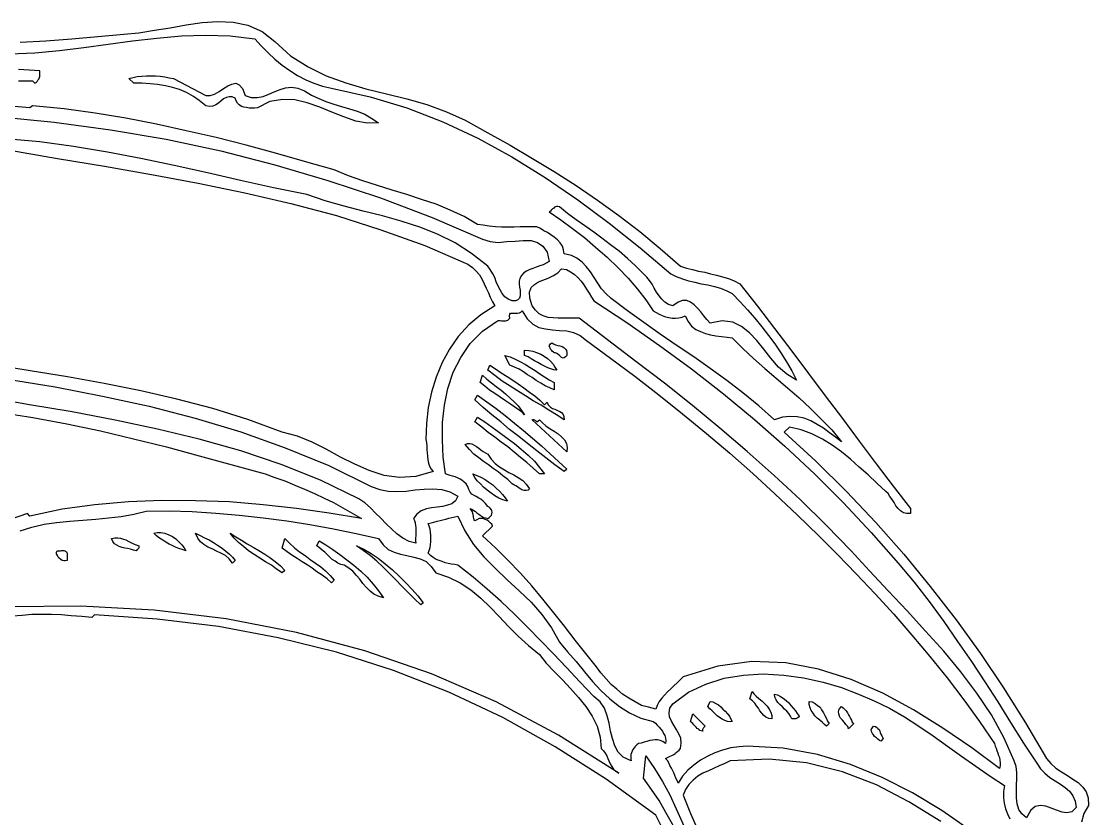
# Model space of a CAD drawing. Extents: x 0.03 to 9.22, y 0.02 to 5.11.
# Drawn here: x 6.136 to 8.993, y 2.97 to 5.106 of the extents above; entities that cross this region are included whole.
import ezdxf

# ---------------------------------------------------------------- set-up
doc = ezdxf.new("R2010")
doc.units = 0
doc.layers.add('1', color=7, linetype='Continuous')

msp = doc.modelspace()

# ---------------------------------------------------------------- linework, layer by layer
for points in [[(6.132, 5.05), (6.201, 5.054), (6.271, 5.059), (6.34, 5.065), (6.41, 5.072), (6.45, 5.075), (6.492, 5.082), (6.534, 5.089), (6.577, 5.097), (6.62, 5.103), (6.662, 5.106), (6.703, 5.104), (6.742, 5.096), (6.78, 5.079), (6.814, 5.052), (6.856, 5.014), (6.903, 4.984), (6.952, 4.96), (7.004, 4.941), (7.058, 4.925), (7.113, 4.912), (7.168, 4.898), (7.221, 4.883), (7.274, 4.864), (7.324, 4.841), (7.384, 4.807), (7.444, 4.774), (7.504, 4.739), (7.562, 4.704), (7.621, 4.666), (7.678, 4.627), (7.735, 4.586), (7.791, 4.543), (7.846, 4.498), (7.9, 4.45), (7.916, 4.445), (7.932, 4.441), (7.948, 4.437), (7.965, 4.434), (7.981, 4.43), (7.997, 4.426), (8.013, 4.422), (8.029, 4.417), (8.044, 4.411), (8.059, 4.403), (8.106, 4.343), (8.152, 4.283), (8.198, 4.223), (8.243, 4.163), (8.288, 4.103), (8.334, 4.042), (8.379, 3.982), (8.424, 3.921), (8.47, 3.861), (8.516, 3.801), (8.516, 3.788), (8.506, 3.788), (8.497, 3.79), (8.489, 3.795), (8.483, 3.801), (8.477, 3.808), (8.472, 3.817), (8.467, 3.825), (8.461, 3.833), (8.456, 3.841), (8.45, 3.847), (8.426, 3.869), (8.403, 3.891), (8.379, 3.912), (8.355, 3.933), (8.331, 3.953), (8.306, 3.971), (8.28, 3.987), (8.252, 4.001), (8.223, 4.012), (8.192, 4.019), (8.178, 4.006), (8.263, 3.928), (8.345, 3.847), (8.423, 3.764), (8.498, 3.679), (8.569, 3.592), (8.638, 3.503), (8.703, 3.413), (8.765, 3.321), (8.824, 3.227), (8.88, 3.132), (8.892, 3.118), (8.905, 3.106), (8.92, 3.096), (8.936, 3.086), (8.951, 3.076), (8.965, 3.067), (8.977, 3.055), (8.986, 3.042), (8.992, 3.026), (8.993, 3.006), (8.98, 2.984), (8.974, 2.961)], [(6.629, 4.907), (6.641, 4.907), (6.653, 4.911), (6.665, 4.918), (6.677, 4.926), (6.688, 4.933), (6.699, 4.938), (6.71, 4.94), (6.719, 4.936), (6.728, 4.926), (6.735, 4.907), (6.751, 4.902), (6.767, 4.902), (6.783, 4.905), (6.798, 4.911), (6.812, 4.917), (6.828, 4.923), (6.843, 4.928), (6.859, 4.93), (6.876, 4.927), (6.894, 4.92), (6.912, 4.908), (6.932, 4.899), (6.951, 4.891), (6.972, 4.884), (6.993, 4.878), (7.014, 4.872), (7.035, 4.865), (7.055, 4.857), (7.074, 4.846), (7.092, 4.834), (7.062, 4.833), (7.031, 4.839), (6.999, 4.85), (6.967, 4.863), (6.935, 4.876), (6.901, 4.888), (6.868, 4.896), (6.835, 4.897), (6.801, 4.891), (6.768, 4.874), (6.76, 4.873), (6.753, 4.873), (6.745, 4.873), (6.738, 4.875), (6.731, 4.876), (6.725, 4.878), (6.719, 4.882), (6.714, 4.887), (6.711, 4.893), (6.708, 4.9), (6.7, 4.904), (6.692, 4.904), (6.685, 4.902), (6.677, 4.898), (6.67, 4.892), (6.663, 4.887), (6.656, 4.882), (6.648, 4.879), (6.639, 4.878), (6.629, 4.88), (6.612, 4.894), (6.596, 4.905), (6.578, 4.915), (6.559, 4.923), (6.54, 4.929), (6.521, 4.933), (6.5, 4.937), (6.48, 4.939), (6.458, 4.94), (6.437, 4.94), (6.423, 4.953), (6.435, 4.956), (6.446, 4.958), (6.458, 4.959), (6.471, 4.96), (6.483, 4.96), (6.495, 4.96), (6.507, 4.959), (6.52, 4.957), (6.531, 4.955), (6.543, 4.953), (6.629, 4.907)], [(7.596, 4.211), (7.592, 4.207), (7.589, 4.205), (7.586, 4.204), (7.582, 4.206), (7.579, 4.208), (7.576, 4.211), (7.573, 4.214), (7.569, 4.216), (7.566, 4.218), (7.562, 4.218), (7.56, 4.22), (7.557, 4.223), (7.555, 4.225), (7.552, 4.228), (7.551, 4.231), (7.55, 4.234), (7.549, 4.237), (7.55, 4.24), (7.552, 4.242), (7.556, 4.245), (7.56, 4.242), (7.566, 4.24), (7.572, 4.238), (7.577, 4.237), (7.583, 4.235), (7.588, 4.232), (7.592, 4.228), (7.595, 4.224), (7.596, 4.218), (7.596, 4.211)], [(7.562, 4.139), (7.562, 4.119), (7.55, 4.124), (7.538, 4.13), (7.526, 4.137), (7.514, 4.144), (7.503, 4.152), (7.491, 4.159), (7.48, 4.167), (7.468, 4.174), (7.456, 4.18), (7.443, 4.185), (7.43, 4.211), (7.444, 4.207), (7.458, 4.201), (7.472, 4.194), (7.485, 4.187), (7.498, 4.179), (7.511, 4.171), (7.524, 4.162), (7.536, 4.154), (7.549, 4.146), (7.562, 4.139)], [(7.569, 4.172), (7.561, 4.173), (7.553, 4.175), (7.545, 4.178), (7.536, 4.182), (7.527, 4.187), (7.518, 4.192), (7.509, 4.197), (7.5, 4.202), (7.492, 4.207), (7.483, 4.211), (7.483, 4.225), (7.494, 4.224), (7.505, 4.223), (7.515, 4.219), (7.526, 4.215), (7.535, 4.209), (7.544, 4.203), (7.552, 4.196), (7.559, 4.188), (7.564, 4.18), (7.569, 4.172)], [(7.536, 4.079), (7.543, 4.086), (7.546, 4.079), (7.552, 4.073), (7.558, 4.069), (7.564, 4.067), (7.571, 4.064), (7.577, 4.061), (7.582, 4.058), (7.586, 4.053), (7.588, 4.048), (7.589, 4.039), (7.568, 4.052), (7.548, 4.065), (7.527, 4.078), (7.506, 4.09), (7.485, 4.103), (7.464, 4.116), (7.444, 4.129), (7.423, 4.142), (7.403, 4.157), (7.384, 4.172), (7.39, 4.185), (7.405, 4.175), (7.42, 4.165), (7.436, 4.155), (7.451, 4.145), (7.466, 4.135), (7.481, 4.124), (7.496, 4.113), (7.51, 4.103), (7.524, 4.091), (7.536, 4.079)], [(7.483, 4.052), (7.477, 4.058), (7.468, 4.065), (7.457, 4.073), (7.445, 4.081), (7.432, 4.09), (7.417, 4.099), (7.403, 4.109), (7.389, 4.118), (7.376, 4.129), (7.364, 4.139), (7.37, 4.158), (7.382, 4.148), (7.394, 4.138), (7.407, 4.128), (7.42, 4.118), (7.432, 4.108), (7.444, 4.097), (7.455, 4.087), (7.466, 4.076), (7.475, 4.064), (7.483, 4.052)], [(7.596, 3.907), (7.589, 3.9), (7.564, 3.918), (7.54, 3.937), (7.516, 3.956), (7.491, 3.975), (7.467, 3.994), (7.442, 4.013), (7.419, 4.033), (7.395, 4.052), (7.372, 4.072), (7.35, 4.092), (7.357, 4.105), (7.382, 4.087), (7.407, 4.069), (7.431, 4.05), (7.456, 4.03), (7.48, 4.01), (7.504, 3.99), (7.528, 3.969), (7.551, 3.948), (7.574, 3.927), (7.596, 3.907)], [(7.536, 3.894), (7.523, 3.894), (7.506, 3.909), (7.489, 3.924), (7.472, 3.938), (7.455, 3.952), (7.438, 3.966), (7.42, 3.979), (7.403, 3.992), (7.385, 4.005), (7.368, 4.019), (7.35, 4.033), (7.357, 4.046), (7.376, 4.033), (7.396, 4.019), (7.416, 4.005), (7.436, 3.99), (7.456, 3.975), (7.474, 3.96), (7.492, 3.944), (7.509, 3.928), (7.523, 3.911), (7.536, 3.894)], [(7.516, 4.033), (7.523, 4.039), (7.531, 4.031), (7.54, 4.023), (7.551, 4.015), (7.562, 4.008), (7.573, 4.001), (7.582, 3.993), (7.59, 3.985), (7.595, 3.975), (7.597, 3.965), (7.596, 3.953), (7.503, 4.039), (7.505, 4.04), (7.507, 4.04), (7.509, 4.039), (7.51, 4.038), (7.512, 4.037), (7.513, 4.036), (7.515, 4.034), (7.516, 4.033)], [(7.496, 3.854), (7.492, 3.85), (7.487, 3.849), (7.482, 3.849), (7.478, 3.85), (7.473, 3.853), (7.468, 3.856), (7.464, 3.859), (7.459, 3.862), (7.454, 3.865), (7.45, 3.867), (7.438, 3.879), (7.425, 3.889), (7.412, 3.899), (7.399, 3.908), (7.386, 3.918), (7.373, 3.927), (7.36, 3.937), (7.347, 3.947), (7.335, 3.959), (7.324, 3.973), (7.33, 3.975), (7.336, 3.975), (7.342, 3.974), (7.348, 3.971), (7.354, 3.967), (7.36, 3.963), (7.366, 3.958), (7.372, 3.954), (7.378, 3.95), (7.384, 3.947), (7.393, 3.933), (7.404, 3.922), (7.416, 3.913), (7.429, 3.905), (7.441, 3.898), (7.454, 3.891), (7.466, 3.884), (7.478, 3.876), (7.487, 3.866), (7.496, 3.854)], [(7.437, 3.821), (7.425, 3.824), (7.414, 3.829), (7.403, 3.835), (7.393, 3.842), (7.383, 3.85), (7.373, 3.858), (7.365, 3.867), (7.356, 3.875), (7.35, 3.884), (7.344, 3.894), (7.355, 3.89), (7.366, 3.885), (7.377, 3.879), (7.387, 3.872), (7.398, 3.865), (7.407, 3.856), (7.416, 3.848), (7.424, 3.839), (7.431, 3.83), (7.437, 3.821)], [(6.45, 3.701), (6.45, 3.699), (6.45, 3.697), (6.45, 3.696), (6.449, 3.694), (6.447, 3.692), (6.446, 3.691), (6.444, 3.689), (6.443, 3.688), (6.436, 3.69), (6.428, 3.692), (6.42, 3.694), (6.413, 3.695), (6.405, 3.697), (6.397, 3.699), (6.391, 3.703), (6.385, 3.707), (6.38, 3.713), (6.377, 3.721), (6.386, 3.723), (6.394, 3.723), (6.401, 3.722), (6.409, 3.719), (6.415, 3.717), (6.423, 3.713), (6.429, 3.71), (6.436, 3.707), (6.443, 3.704), (6.45, 3.701)], [(6.576, 3.688), (6.566, 3.691), (6.557, 3.694), (6.548, 3.698), (6.539, 3.702), (6.531, 3.706), (6.522, 3.711), (6.514, 3.716), (6.505, 3.722), (6.497, 3.728), (6.49, 3.735), (6.5, 3.737), (6.509, 3.737), (6.52, 3.735), (6.53, 3.731), (6.54, 3.726), (6.549, 3.72), (6.557, 3.712), (6.565, 3.704), (6.571, 3.696), (6.576, 3.688)], [(6.708, 3.662), (6.701, 3.655), (6.692, 3.666), (6.682, 3.675), (6.67, 3.682), (6.658, 3.687), (6.646, 3.693), (6.635, 3.698), (6.624, 3.705), (6.615, 3.712), (6.608, 3.722), (6.602, 3.735), (6.614, 3.729), (6.626, 3.723), (6.638, 3.717), (6.65, 3.71), (6.661, 3.703), (6.673, 3.695), (6.683, 3.687), (6.693, 3.679), (6.701, 3.671), (6.708, 3.662)], [(6.841, 3.635), (6.834, 3.629), (6.819, 3.639), (6.805, 3.649), (6.789, 3.658), (6.774, 3.668), (6.759, 3.678), (6.744, 3.688), (6.73, 3.699), (6.717, 3.71), (6.705, 3.722), (6.695, 3.735), (6.71, 3.725), (6.725, 3.716), (6.74, 3.707), (6.756, 3.698), (6.771, 3.689), (6.787, 3.679), (6.801, 3.67), (6.815, 3.659), (6.829, 3.648), (6.841, 3.635)], [(6.973, 3.609), (6.966, 3.602), (6.954, 3.613), (6.941, 3.623), (6.927, 3.632), (6.914, 3.641), (6.901, 3.65), (6.887, 3.658), (6.874, 3.667), (6.86, 3.676), (6.847, 3.685), (6.834, 3.695), (6.841, 3.721), (6.853, 3.708), (6.867, 3.696), (6.88, 3.685), (6.895, 3.675), (6.909, 3.665), (6.923, 3.655), (6.937, 3.645), (6.95, 3.634), (6.962, 3.622), (6.973, 3.609)], [(7.105, 3.562), (7.091, 3.566), (7.079, 3.572), (7.069, 3.58), (7.06, 3.59), (7.05, 3.6), (7.042, 3.612), (7.033, 3.622), (7.023, 3.633), (7.012, 3.641), (7, 3.649), (6.991, 3.651), (6.983, 3.655), (6.976, 3.66), (6.968, 3.665), (6.961, 3.671), (6.955, 3.677), (6.948, 3.684), (6.941, 3.69), (6.934, 3.696), (6.927, 3.701), (6.933, 3.715), (6.951, 3.704), (6.969, 3.691), (6.988, 3.678), (7.007, 3.664), (7.026, 3.649), (7.044, 3.633), (7.061, 3.617), (7.077, 3.599), (7.092, 3.581), (7.105, 3.562)], [(6.258, 3.682), (6.258, 3.662), (6.253, 3.661), (6.249, 3.661), (6.245, 3.662), (6.241, 3.665), (6.237, 3.668), (6.234, 3.671), (6.232, 3.675), (6.23, 3.68), (6.23, 3.684), (6.231, 3.688), (6.234, 3.688), (6.237, 3.688), (6.24, 3.688), (6.243, 3.689), (6.246, 3.689), (6.249, 3.689), (6.252, 3.688), (6.254, 3.687), (6.256, 3.685), (6.258, 3.682)], [(7.211, 3.549), (7.205, 3.543), (7.188, 3.559), (7.171, 3.576), (7.154, 3.593), (7.138, 3.61), (7.121, 3.627), (7.104, 3.644), (7.087, 3.66), (7.069, 3.675), (7.051, 3.689), (7.033, 3.701), (7.052, 3.692), (7.072, 3.681), (7.091, 3.668), (7.11, 3.653), (7.129, 3.637), (7.147, 3.62), (7.165, 3.602), (7.182, 3.584), (7.197, 3.567), (7.211, 3.549)], [(7.853, 2.942), (7.834, 2.98), (7.701, 3.076), (7.565, 3.163), (7.425, 3.241), (7.28, 3.309), (7.132, 3.367), (6.979, 3.416), (6.823, 3.455), (6.663, 3.485), (6.499, 3.505), (6.331, 3.516), (6.324, 3.509), (6.297, 3.512), (6.269, 3.514), (6.243, 3.516), (6.216, 3.517), (6.19, 3.517), (6.164, 3.517), (6.138, 3.515), (6.112, 3.513)], [(8.145, 3.238), (8.137, 3.239), (8.129, 3.242), (8.123, 3.247), (8.118, 3.253), (8.113, 3.259), (8.109, 3.266), (8.104, 3.273), (8.099, 3.28), (8.093, 3.286), (8.086, 3.291), (8.092, 3.311), (8.097, 3.305), (8.103, 3.299), (8.11, 3.292), (8.118, 3.286), (8.125, 3.279), (8.132, 3.272), (8.138, 3.264), (8.142, 3.256), (8.145, 3.247), (8.145, 3.238)], [(8.218, 3.245), (8.217, 3.242), (8.215, 3.241), (8.213, 3.24), (8.211, 3.239), (8.209, 3.238), (8.206, 3.238), (8.204, 3.238), (8.201, 3.238), (8.198, 3.238), (8.195, 3.245), (8.19, 3.252), (8.185, 3.258), (8.179, 3.264), (8.173, 3.27), (8.166, 3.276), (8.161, 3.282), (8.156, 3.289), (8.153, 3.296), (8.152, 3.304), (8.16, 3.302), (8.168, 3.298), (8.175, 3.293), (8.183, 3.287), (8.19, 3.281), (8.196, 3.274), (8.202, 3.266), (8.208, 3.259), (8.213, 3.252), (8.218, 3.245)], [(8.039, 3.231), (8.033, 3.23), (8.026, 3.231), (8.019, 3.233), (8.012, 3.237), (8.005, 3.241), (7.998, 3.246), (7.992, 3.252), (7.985, 3.259), (7.979, 3.265), (7.973, 3.271), (7.98, 3.284), (7.987, 3.283), (7.995, 3.279), (8.002, 3.275), (8.008, 3.27), (8.014, 3.264), (8.02, 3.258), (8.026, 3.251), (8.031, 3.245), (8.035, 3.237), (8.039, 3.231)], [(8.298, 3.225), (8.291, 3.218), (8.286, 3.223), (8.28, 3.228), (8.273, 3.234), (8.266, 3.24), (8.26, 3.246), (8.255, 3.253), (8.25, 3.26), (8.247, 3.267), (8.245, 3.276), (8.245, 3.284), (8.253, 3.283), (8.261, 3.279), (8.267, 3.274), (8.274, 3.269), (8.278, 3.262), (8.283, 3.254), (8.287, 3.247), (8.291, 3.239), (8.294, 3.232), (8.298, 3.225)], [(8.364, 3.225), (8.35, 3.211), (8.348, 3.217), (8.343, 3.223), (8.339, 3.228), (8.334, 3.234), (8.329, 3.24), (8.326, 3.245), (8.324, 3.251), (8.323, 3.257), (8.325, 3.264), (8.331, 3.271), (8.336, 3.267), (8.34, 3.263), (8.344, 3.259), (8.347, 3.254), (8.35, 3.249), (8.353, 3.244), (8.355, 3.239), (8.358, 3.234), (8.36, 3.229), (8.364, 3.225)], [(7.966, 3.218), (7.965, 3.217), (7.963, 3.215), (7.962, 3.214), (7.961, 3.212), (7.96, 3.211), (7.959, 3.209), (7.959, 3.207), (7.96, 3.205), (7.956, 3.206), (7.952, 3.207), (7.949, 3.21), (7.945, 3.212), (7.942, 3.216), (7.939, 3.219), (7.936, 3.222), (7.933, 3.225), (7.93, 3.228), (7.927, 3.231), (7.933, 3.251), (7.966, 3.218)], [(8.443, 3.185), (8.437, 3.178), (8.433, 3.18), (8.429, 3.183), (8.425, 3.187), (8.42, 3.191), (8.417, 3.195), (8.414, 3.199), (8.412, 3.204), (8.411, 3.209), (8.413, 3.213), (8.417, 3.218), (8.422, 3.217), (8.426, 3.215), (8.429, 3.212), (8.432, 3.209), (8.434, 3.205), (8.435, 3.201), (8.437, 3.197), (8.439, 3.192), (8.441, 3.189), (8.443, 3.185)], [(8.597, 2.963), (8.512, 3.016), (8.425, 3.061), (8.334, 3.096), (8.238, 3.12), (8.138, 3.13), (8.033, 3.125), (8.019, 3.118), (8.004, 3.112), (7.989, 3.105), (7.975, 3.099), (7.96, 3.092), (7.947, 3.084), (7.934, 3.074), (7.923, 3.062), (7.914, 3.049), (7.907, 3.033), (7.927, 2.984), (7.948, 2.936)]]:
    msp.add_lwpolyline(points)
at = {"layer": '1'}
for points in [[(6.105, 5.019), (6.172, 5.022), (6.238, 5.028), (6.303, 5.036), (6.368, 5.045), (6.433, 5.054), (6.498, 5.061), (6.564, 5.067), (6.629, 5.069), (6.695, 5.067), (6.761, 5.059), (6.778, 5.04), (6.796, 5.022), (6.814, 5.005), (6.834, 4.989), (6.854, 4.974), (6.875, 4.961), (6.897, 4.949), (6.919, 4.94), (6.942, 4.932), (6.966, 4.927)], [(6.128, 4.947), (6.14, 4.947), (6.153, 4.947), (6.165, 4.947), (6.172, 4.94), (6.175, 4.942), (6.178, 4.945), (6.18, 4.948), (6.182, 4.951), (6.183, 4.954), (6.185, 4.958), (6.185, 4.961), (6.185, 4.965), (6.185, 4.969), (6.185, 4.973), (6.128, 4.977)], [(6.966, 4.927), (7.069, 4.904), (7.168, 4.874), (7.264, 4.837), (7.358, 4.793), (7.449, 4.743), (7.538, 4.688), (7.625, 4.628), (7.709, 4.565), (7.792, 4.499), (7.874, 4.43), (7.889, 4.423), (7.906, 4.416), (7.922, 4.411), (7.939, 4.407), (7.956, 4.403), (7.973, 4.4), (7.991, 4.396), (8.007, 4.391), (8.024, 4.384), (8.039, 4.377), (8.06, 4.355), (8.08, 4.333), (8.099, 4.311), (8.118, 4.288), (8.136, 4.265), (8.153, 4.242), (8.169, 4.218), (8.184, 4.194), (8.198, 4.17), (8.211, 4.145), (8.185, 4.161), (8.163, 4.18), (8.142, 4.204), (8.123, 4.228), (8.105, 4.251), (8.085, 4.272), (8.064, 4.289), (8.04, 4.3), (8.012, 4.304), (7.98, 4.298), (7.971, 4.307), (7.963, 4.317), (7.955, 4.328), (7.946, 4.338), (7.937, 4.347), (7.927, 4.354), (7.917, 4.358), (7.906, 4.358), (7.894, 4.354), (7.88, 4.344), (7.868, 4.348), (7.858, 4.354), (7.85, 4.362), (7.843, 4.371), (7.836, 4.381), (7.83, 4.391), (7.824, 4.402), (7.817, 4.412), (7.81, 4.421), (7.801, 4.43), (7.78, 4.451), (7.758, 4.471), (7.736, 4.49), (7.713, 4.507), (7.69, 4.525), (7.668, 4.541), (7.644, 4.558), (7.621, 4.574), (7.598, 4.591), (7.576, 4.609), (7.572, 4.61), (7.569, 4.61), (7.566, 4.609), (7.563, 4.608), (7.561, 4.606), (7.558, 4.604), (7.556, 4.602), (7.554, 4.6), (7.552, 4.598), (7.549, 4.596), (7.58, 4.574), (7.611, 4.551), (7.643, 4.527), (7.673, 4.501), (7.704, 4.474), (7.733, 4.446), (7.76, 4.418), (7.785, 4.389), (7.807, 4.36), (7.827, 4.331), (7.835, 4.326), (7.843, 4.322), (7.851, 4.318), (7.86, 4.315), (7.869, 4.313), (7.878, 4.311), (7.887, 4.311), (7.896, 4.312), (7.905, 4.314), (7.913, 4.317), (7.921, 4.302), (7.93, 4.29), (7.941, 4.281), (7.954, 4.275), (7.967, 4.27), (7.981, 4.266), (7.995, 4.264), (8.01, 4.262), (8.025, 4.26), (8.039, 4.258), (8.067, 4.23), (8.096, 4.203), (8.126, 4.176), (8.156, 4.15), (8.187, 4.124), (8.218, 4.098), (8.247, 4.07), (8.276, 4.041), (8.305, 4.012), (8.331, 3.98), (8.315, 3.992), (8.299, 4.004), (8.283, 4.016), (8.266, 4.026), (8.249, 4.036), (8.231, 4.043), (8.213, 4.047), (8.193, 4.048), (8.173, 4.046), (8.152, 4.039), (8.11, 4.076), (8.067, 4.111), (8.024, 4.144), (7.98, 4.176), (7.936, 4.207), (7.891, 4.237), (7.846, 4.268), (7.802, 4.299), (7.758, 4.331), (7.715, 4.364), (7.701, 4.376), (7.689, 4.39), (7.679, 4.405), (7.669, 4.42), (7.659, 4.435), (7.648, 4.449), (7.637, 4.461), (7.623, 4.472), (7.608, 4.479), (7.589, 4.483), (7.587, 4.494), (7.584, 4.504), (7.578, 4.513), (7.571, 4.521), (7.562, 4.528), (7.553, 4.534), (7.544, 4.54), (7.534, 4.545), (7.525, 4.551), (7.516, 4.556), (7.502, 4.556), (7.487, 4.556), (7.471, 4.556), (7.455, 4.555), (7.438, 4.555), (7.421, 4.555), (7.405, 4.556), (7.388, 4.557), (7.372, 4.56), (7.357, 4.562), (7.321, 4.583), (7.284, 4.6), (7.246, 4.616), (7.207, 4.629), (7.168, 4.642), (7.128, 4.654), (7.089, 4.666), (7.05, 4.679), (7.011, 4.692), (6.973, 4.708), (6.894, 4.731), (6.816, 4.753), (6.737, 4.774), (6.657, 4.795), (6.577, 4.813), (6.497, 4.831), (6.415, 4.847), (6.333, 4.86), (6.25, 4.872), (6.165, 4.88), (6.158, 4.874), (5.927, 4.894)], [(6.069, 4.851), (6.223, 4.836), (6.374, 4.815), (6.523, 4.79), (6.67, 4.759), (6.814, 4.722), (6.956, 4.68), (7.097, 4.633), (7.235, 4.581), (7.37, 4.523), (7.391, 4.516), (7.412, 4.514), (7.435, 4.516), (7.458, 4.517), (7.479, 4.519), (7.5, 4.519), (7.517, 4.514), (7.532, 4.504), (7.543, 4.488), (7.549, 4.463), (7.541, 4.458), (7.533, 4.454), (7.524, 4.451), (7.514, 4.448), (7.505, 4.444), (7.497, 4.441), (7.488, 4.437), (7.481, 4.432), (7.475, 4.425), (7.47, 4.417), (7.468, 4.41), (7.468, 4.403), (7.469, 4.394), (7.471, 4.386), (7.471, 4.378), (7.471, 4.371), (7.469, 4.365), (7.465, 4.36), (7.459, 4.357), (7.45, 4.357), (7.439, 4.362), (7.43, 4.368), (7.423, 4.377), (7.417, 4.387), (7.412, 4.397), (7.407, 4.408), (7.403, 4.42), (7.398, 4.43), (7.391, 4.441), (7.384, 4.45), (7.341, 4.484), (7.297, 4.513), (7.25, 4.536), (7.202, 4.555), (7.152, 4.571), (7.102, 4.585), (7.051, 4.598), (7, 4.611), (6.949, 4.625), (6.9, 4.642), (6.811, 4.66), (6.722, 4.68), (6.634, 4.7), (6.545, 4.72), (6.455, 4.739), (6.366, 4.756), (6.275, 4.771), (6.185, 4.783), (6.093, 4.791)], [(6.105, 4.761), (6.232, 4.739), (6.358, 4.718), (6.484, 4.696), (6.609, 4.673), (6.734, 4.647), (6.857, 4.618), (6.979, 4.586), (7.098, 4.548), (7.216, 4.506), (7.331, 4.456), (7.343, 4.447), (7.353, 4.437), (7.362, 4.427), (7.369, 4.415), (7.375, 4.403), (7.38, 4.391), (7.386, 4.379), (7.391, 4.367), (7.397, 4.355), (7.403, 4.344), (7.366, 4.32), (7.334, 4.293), (7.305, 4.262), (7.282, 4.228), (7.262, 4.192), (7.246, 4.153), (7.234, 4.113), (7.225, 4.072), (7.22, 4.029), (7.218, 3.986), (7.22, 3.978), (7.221, 3.968), (7.221, 3.959), (7.222, 3.95), (7.223, 3.941), (7.224, 3.932), (7.226, 3.923), (7.228, 3.915), (7.233, 3.907), (7.238, 3.9), (7.192, 3.887), (7.148, 3.884), (7.107, 3.89), (7.067, 3.903), (7.028, 3.92), (6.99, 3.939), (6.952, 3.96), (6.914, 3.979), (6.875, 3.995), (6.834, 4.006), (6.742, 4.04), (6.648, 4.069), (6.552, 4.094), (6.455, 4.116), (6.357, 4.136), (6.259, 4.154), (6.159, 4.17), (6.06, 4.186)], [(7.668, 4.357), (7.757, 4.299), (7.844, 4.238), (7.93, 4.175), (8.015, 4.108), (8.098, 4.04), (8.18, 3.968), (8.259, 3.894), (8.336, 3.817), (8.411, 3.737), (8.483, 3.655), (8.526, 3.604), (8.566, 3.552), (8.605, 3.499), (8.642, 3.445), (8.679, 3.391), (8.715, 3.337), (8.75, 3.283), (8.784, 3.228), (8.819, 3.173), (8.854, 3.119), (8.864, 3.104), (8.876, 3.092), (8.889, 3.081), (8.903, 3.072), (8.918, 3.063), (8.93, 3.054), (8.942, 3.044), (8.951, 3.032), (8.957, 3.017), (8.96, 3), (8.948, 2.989), (8.935, 2.986), (8.922, 2.988), (8.907, 2.993), (8.893, 2.999), (8.878, 3.004), (8.864, 3.006), (8.85, 3.003), (8.838, 2.993), (8.827, 2.973), (8.814, 2.983), (8.806, 2.995), (8.802, 3.01), (8.8, 3.026), (8.8, 3.042), (8.8, 3.06), (8.801, 3.077), (8.801, 3.094), (8.799, 3.11), (8.794, 3.125), (8.766, 3.188), (8.733, 3.249), (8.694, 3.307), (8.651, 3.364), (8.605, 3.419), (8.556, 3.473), (8.507, 3.527), (8.456, 3.581), (8.406, 3.634), (8.357, 3.688), (8.29, 3.757), (8.221, 3.825), (8.151, 3.89), (8.079, 3.954), (8.006, 4.016), (7.932, 4.077), (7.857, 4.137), (7.781, 4.195), (7.705, 4.253), (7.629, 4.311), (7.615, 4.311), (7.601, 4.311), (7.587, 4.311), (7.573, 4.311), (7.559, 4.312), (7.546, 4.313), (7.533, 4.317), (7.522, 4.323), (7.512, 4.332), (7.503, 4.344), (7.497, 4.365), (7.496, 4.381), (7.5, 4.393), (7.509, 4.401), (7.52, 4.408), (7.532, 4.413), (7.546, 4.418), (7.56, 4.425), (7.572, 4.432), (7.582, 4.443), (7.595, 4.441), (7.606, 4.435), (7.616, 4.429), (7.625, 4.42), (7.634, 4.41), (7.641, 4.4), (7.649, 4.389), (7.656, 4.378), (7.662, 4.367), (7.668, 4.357)], [(7.649, 4.251), (7.713, 4.204), (7.778, 4.156), (7.842, 4.106), (7.906, 4.055), (7.97, 4.002), (8.032, 3.949), (8.094, 3.895), (8.154, 3.84), (8.213, 3.784), (8.271, 3.728), (8.321, 3.678), (8.371, 3.626), (8.421, 3.573), (8.471, 3.518), (8.52, 3.462), (8.568, 3.405), (8.614, 3.348), (8.659, 3.289), (8.701, 3.231), (8.741, 3.172), (8.743, 3.165), (8.745, 3.159), (8.747, 3.153), (8.75, 3.146), (8.752, 3.14), (8.754, 3.134), (8.755, 3.127), (8.756, 3.12), (8.756, 3.113), (8.754, 3.105), (8.68, 3.16), (8.603, 3.213), (8.524, 3.262), (8.442, 3.307), (8.357, 3.343), (8.27, 3.371), (8.182, 3.388), (8.091, 3.391), (8, 3.379), (7.907, 3.35), (7.899, 3.342), (7.891, 3.334), (7.882, 3.326), (7.874, 3.318), (7.865, 3.31), (7.857, 3.301), (7.85, 3.293), (7.843, 3.284), (7.838, 3.274), (7.834, 3.264), (7.815, 3.269), (7.796, 3.274), (7.779, 3.283), (7.762, 3.293), (7.745, 3.304), (7.73, 3.317), (7.715, 3.33), (7.701, 3.345), (7.687, 3.361), (7.675, 3.377), (7.647, 3.413), (7.618, 3.449), (7.59, 3.486), (7.561, 3.522), (7.532, 3.558), (7.502, 3.594), (7.471, 3.629), (7.438, 3.663), (7.405, 3.696), (7.37, 3.728), (7.397, 3.754), (7.395, 3.759), (7.391, 3.763), (7.387, 3.766), (7.383, 3.77), (7.377, 3.772), (7.372, 3.774), (7.366, 3.774), (7.361, 3.774), (7.355, 3.771), (7.35, 3.768), (7.348, 3.771), (7.347, 3.774), (7.346, 3.778), (7.346, 3.781), (7.345, 3.785), (7.344, 3.788), (7.343, 3.792), (7.342, 3.795), (7.34, 3.798), (7.337, 3.801), (7.342, 3.799), (7.347, 3.796), (7.351, 3.793), (7.355, 3.79), (7.36, 3.786), (7.364, 3.783), (7.369, 3.78), (7.373, 3.777), (7.378, 3.776), (7.384, 3.774), (7.388, 3.777), (7.391, 3.78), (7.394, 3.783), (7.395, 3.787), (7.396, 3.791), (7.395, 3.795), (7.394, 3.798), (7.391, 3.802), (7.388, 3.805), (7.384, 3.807), (7.378, 3.815), (7.372, 3.821), (7.366, 3.826), (7.36, 3.829), (7.353, 3.833), (7.348, 3.836), (7.342, 3.84), (7.337, 3.845), (7.334, 3.852), (7.331, 3.86), (7.326, 3.867), (7.321, 3.872), (7.315, 3.877), (7.31, 3.88), (7.303, 3.883), (7.297, 3.886), (7.29, 3.888), (7.284, 3.89), (7.278, 3.891), (7.271, 3.894), (7.265, 3.939), (7.263, 3.985), (7.263, 4.032), (7.268, 4.078), (7.277, 4.123), (7.292, 4.166), (7.312, 4.206), (7.337, 4.243), (7.37, 4.276), (7.41, 4.304), (7.413, 4.305), (7.417, 4.305), (7.421, 4.304), (7.425, 4.304), (7.428, 4.304), (7.432, 4.304), (7.435, 4.305), (7.438, 4.306), (7.441, 4.308), (7.443, 4.311), (7.442, 4.317), (7.443, 4.322), (7.445, 4.324), (7.449, 4.324), (7.454, 4.324), (7.459, 4.324), (7.464, 4.324), (7.469, 4.325), (7.473, 4.327), (7.476, 4.331), (7.49, 4.309), (7.505, 4.295), (7.521, 4.286), (7.539, 4.282), (7.558, 4.28), (7.576, 4.278), (7.596, 4.277), (7.614, 4.273), (7.632, 4.265), (7.649, 4.251)], [(6.098, 4.148), (6.226, 4.127), (6.353, 4.102), (6.478, 4.075), (6.601, 4.043), (6.723, 4.007), (6.842, 3.964), (6.959, 3.916), (7.072, 3.86), (7.095, 3.852), (7.118, 3.848), (7.141, 3.847), (7.166, 3.848), (7.19, 3.851), (7.214, 3.853), (7.237, 3.854), (7.261, 3.852), (7.283, 3.846), (7.304, 3.834), (7.298, 3.822), (7.288, 3.814), (7.276, 3.81), (7.263, 3.807), (7.249, 3.805), (7.234, 3.803), (7.22, 3.8), (7.206, 3.795), (7.194, 3.786), (7.185, 3.774), (7.188, 3.769), (7.19, 3.763), (7.191, 3.756), (7.192, 3.75), (7.192, 3.743), (7.192, 3.736), (7.192, 3.729), (7.191, 3.722), (7.191, 3.715), (7.192, 3.708), (7.174, 3.713), (7.157, 3.722), (7.141, 3.733), (7.127, 3.746), (7.112, 3.76), (7.098, 3.775), (7.084, 3.789), (7.07, 3.803), (7.055, 3.816), (7.039, 3.827), (6.936, 3.877), (6.831, 3.919), (6.723, 3.956), (6.612, 3.987), (6.5, 4.014), (6.387, 4.038), (6.272, 4.06), (6.157, 4.079), (6.042, 4.099)], [(6.074, 4.059), (6.166, 4.045), (6.257, 4.028), (6.347, 4.009), (6.436, 3.988), (6.524, 3.966), (6.612, 3.942), (6.7, 3.918), (6.788, 3.894)], [(6.788, 3.894), (6.814, 3.884), (6.841, 3.875), (6.868, 3.864), (6.894, 3.853), (6.92, 3.841), (6.946, 3.829), (6.971, 3.817), (6.996, 3.803), (7.021, 3.789), (7.046, 3.774), (6.96, 3.789), (6.872, 3.801), (6.783, 3.811), (6.693, 3.819), (6.602, 3.822), (6.512, 3.823), (6.422, 3.819), (6.332, 3.811), (6.245, 3.799), (6.158, 3.781), (6.152, 3.788), (6.082, 3.764)], [(6.132, 3.741), (6.164, 3.751), (6.197, 3.759), (6.23, 3.764), (6.265, 3.767), (6.3, 3.77), (6.335, 3.773), (6.369, 3.776), (6.403, 3.78), (6.437, 3.786), (6.47, 3.794), (6.531, 3.795), (6.593, 3.793), (6.656, 3.789), (6.719, 3.783), (6.783, 3.776), (6.846, 3.768), (6.908, 3.758), (6.971, 3.747), (7.032, 3.734), (7.092, 3.721)], [(7.576, 3.443), (7.598, 3.417), (7.621, 3.391), (7.643, 3.364), (7.665, 3.338), (7.687, 3.314), (7.711, 3.291), (7.737, 3.271), (7.764, 3.254), (7.794, 3.24), (7.827, 3.231), (7.833, 3.226), (7.838, 3.221), (7.843, 3.216), (7.848, 3.21), (7.852, 3.205), (7.855, 3.199), (7.858, 3.193), (7.86, 3.186), (7.861, 3.179), (7.86, 3.172), (7.853, 3.177), (7.846, 3.18), (7.839, 3.182), (7.832, 3.182), (7.825, 3.181), (7.818, 3.18), (7.81, 3.177), (7.803, 3.175), (7.795, 3.173), (7.788, 3.172), (7.783, 3.168), (7.779, 3.164), (7.776, 3.16), (7.773, 3.156), (7.771, 3.151), (7.769, 3.147), (7.767, 3.142), (7.767, 3.137), (7.767, 3.131), (7.768, 3.125), (7.747, 3.135), (7.733, 3.149), (7.724, 3.166), (7.718, 3.185), (7.713, 3.205), (7.709, 3.226), (7.704, 3.246), (7.697, 3.266), (7.685, 3.283), (7.668, 3.298), (7.631, 3.337), (7.595, 3.375), (7.56, 3.412), (7.525, 3.448), (7.491, 3.483), (7.456, 3.518), (7.42, 3.552), (7.383, 3.585), (7.345, 3.617), (7.304, 3.649), (7.296, 3.651), (7.287, 3.652), (7.278, 3.654), (7.27, 3.656), (7.262, 3.659), (7.254, 3.662), (7.246, 3.665), (7.238, 3.67), (7.231, 3.675), (7.225, 3.682), (7.227, 3.689), (7.23, 3.697), (7.231, 3.704), (7.232, 3.713), (7.232, 3.721), (7.232, 3.73), (7.231, 3.738), (7.23, 3.746), (7.227, 3.754), (7.225, 3.761), (7.233, 3.763), (7.24, 3.765), (7.249, 3.767), (7.257, 3.769), (7.264, 3.771), (7.272, 3.773), (7.28, 3.775), (7.288, 3.777), (7.296, 3.779), (7.304, 3.781), (7.323, 3.741), (7.346, 3.705), (7.374, 3.672), (7.404, 3.641), (7.436, 3.61), (7.468, 3.581), (7.5, 3.55), (7.529, 3.517), (7.555, 3.482), (7.576, 3.443)], [(7.092, 3.721), (7.104, 3.704), (7.118, 3.691), (7.134, 3.684), (7.151, 3.679), (7.168, 3.675), (7.186, 3.671), (7.203, 3.666), (7.219, 3.659), (7.233, 3.646), (7.245, 3.629), (7.279, 3.617), (7.31, 3.602), (7.339, 3.583), (7.366, 3.561), (7.391, 3.537), (7.415, 3.512), (7.44, 3.485), (7.466, 3.459), (7.493, 3.434), (7.523, 3.41), (7.541, 3.387), (7.562, 3.365), (7.584, 3.342), (7.606, 3.319), (7.627, 3.295), (7.647, 3.271), (7.664, 3.245), (7.677, 3.218), (7.685, 3.189), (7.688, 3.158), (7.694, 3.152), (7.699, 3.146), (7.703, 3.139), (7.706, 3.132), (7.709, 3.124), (7.712, 3.117), (7.716, 3.11), (7.721, 3.103), (7.727, 3.098), (7.735, 3.092), (7.574, 3.194), (7.407, 3.283), (7.234, 3.358), (7.055, 3.42), (6.872, 3.469), (6.684, 3.506), (6.491, 3.529), (6.295, 3.54), (6.096, 3.538)], [(8.677, 2.939), (8.6, 2.992), (8.521, 3.04), (8.44, 3.081), (8.355, 3.116), (8.267, 3.142), (8.175, 3.159), (8.079, 3.165), (8.057, 3.163), (8.035, 3.16), (8.013, 3.154), (7.992, 3.147), (7.973, 3.138), (7.954, 3.127), (7.936, 3.114), (7.92, 3.1), (7.906, 3.084), (7.894, 3.066), (7.891, 3.073), (7.888, 3.079), (7.885, 3.086), (7.882, 3.093), (7.879, 3.1), (7.876, 3.106), (7.872, 3.113), (7.869, 3.12), (7.865, 3.126), (7.86, 3.132), (7.865, 3.134), (7.869, 3.136), (7.873, 3.138), (7.877, 3.14), (7.882, 3.142), (7.886, 3.145), (7.889, 3.148), (7.893, 3.151), (7.897, 3.154), (7.9, 3.158), (7.902, 3.173), (7.901, 3.186), (7.896, 3.198), (7.889, 3.21), (7.882, 3.221), (7.876, 3.232), (7.871, 3.243), (7.87, 3.254), (7.872, 3.266), (7.88, 3.278), (7.922, 3.309), (7.968, 3.331), (8.017, 3.347), (8.069, 3.355), (8.122, 3.358), (8.177, 3.355), (8.23, 3.348), (8.282, 3.336), (8.331, 3.322), (8.377, 3.304), (8.419, 3.286), (8.46, 3.266), (8.5, 3.243), (8.538, 3.218), (8.577, 3.192), (8.615, 3.165), (8.653, 3.138), (8.691, 3.111), (8.729, 3.084), (8.768, 3.059)], [(7.986, 2.768), (7.965, 2.798), (7.946, 2.829), (7.929, 2.86), (7.912, 2.892), (7.895, 2.924), (7.879, 2.956), (7.861, 2.987), (7.843, 3.019), (7.823, 3.049), (7.801, 3.079), (7.807, 3.139), (7.831, 3.105), (7.852, 3.07), (7.872, 3.034), (7.889, 2.997), (7.906, 2.959), (7.923, 2.921), (7.938, 2.882), (7.954, 2.844), (7.97, 2.806), (7.986, 2.768)], [(8.768, 3.059), (8.765, 3.043), (8.765, 3.026), (8.767, 3.012), (8.77, 2.997), (8.776, 2.983), (8.782, 2.97)]]:
    msp.add_lwpolyline(points, dxfattribs=at)

doc.saveas('drawing.dxf')
